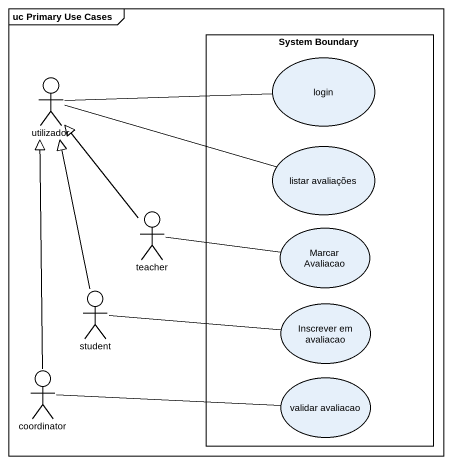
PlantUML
@startuml
mainframe uc Primary Use Cases
rectangle "System Boundary" as System_Boundary {
  usecase login
  usecase "listar avaliações" as listar_avaliações
  usecase "Marcar Avaliacao" as Marcar_Avaliacao
  usecase "Inscrever em avaliacao" as Inscrever_em_avaliacao
  usecase "validar avaliacao" as validar_avaliacao
}
actor utilizador
actor teacher
actor student
actor coordinator
utilizador -right- login
utilizador -right- listar_avaliações
teacher -up-|> utilizador
teacher -right- Marcar_Avaliacao
student -up-|> utilizador
student -right- Inscrever_em_avaliacao
coordinator -up-|> utilizador
coordinator -right- validar_avaliacao
@enduml
